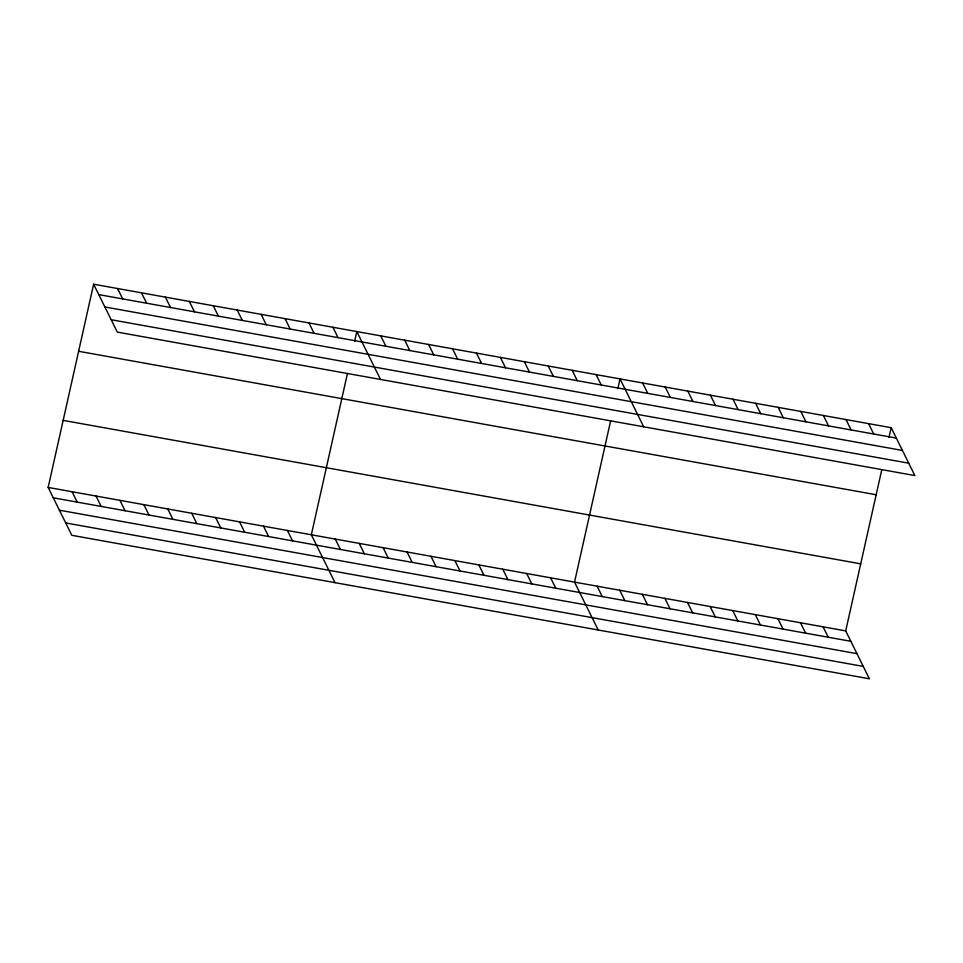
<?xml version="1.0" encoding="UTF-8"?>
<svg xmlns="http://www.w3.org/2000/svg" width="963" height="963" viewBox="0 0 963 963"><rect width="100%" height="100%" fill="white"/><g stroke="black" fill="none" stroke-linecap="round" stroke-linejoin="round"><path stroke-width="1.44" d="M881.807 469.607L845.707 630.897L869.372 678.783L71.816 535.308L48.15 487.434L93.628 284.217L891.184 427.692L914.85 475.566L117.293 332.103L93.628 284.217M347.438 373.475L311.338 534.778L335.004 582.651M354.637 341.347L356.828 331.561L380.493 379.446M610.638 420.819L574.538 582.121L598.204 630.007M617.825 388.691L620.016 378.904L643.681 426.79M888.993 437.467L891.184 427.692M98.768 294.606L896.324 438.081M104.883 306.98L902.439 450.455M111.178 319.728L908.735 463.191M78.617 351.278L876.174 494.753M63.161 420.374L860.717 563.837M48.15 487.434L845.707 630.897M53.29 497.823L850.835 641.286M59.405 510.197L856.95 653.66M65.701 522.945L863.257 666.408M868.59 423.624L873.718 434.012M845.995 419.555L851.123 429.943M823.389 415.498L828.529 425.887M800.795 411.43L805.935 421.818M778.2 407.361L783.328 417.749M755.606 403.304L760.734 413.693M732.999 399.236L738.14 409.624M710.405 395.167L715.545 405.555M823.112 626.841L828.24 637.229M687.811 391.098L692.939 401.487M800.506 622.772L805.646 633.16M665.216 387.042L670.344 397.43M777.911 618.703L783.051 629.092M642.61 382.973L647.75 393.361M755.317 614.647L760.445 625.035M732.723 610.578L737.851 620.966M596.097 374.607L601.225 384.995M710.116 606.509L715.256 616.898M687.522 602.453L692.662 612.841M572.166 370.298L577.294 380.686M664.927 598.384L670.055 608.772M548.236 366L553.376 376.389M642.333 594.315L647.461 604.704M524.305 361.691L529.445 372.079M619.727 590.247L624.867 600.635M500.387 357.393L505.515 367.782M597.132 586.19L602.272 596.579M476.456 353.084L481.596 363.472M452.526 348.775L457.666 359.163M550.607 577.812L555.747 588.212M428.607 344.477L433.735 354.866M526.689 573.515L531.817 583.903M404.677 340.168L409.817 350.556M502.758 569.205L507.886 579.594M380.746 335.87L385.886 346.259M478.828 564.908L483.968 575.296M454.897 560.598L460.037 570.987M332.897 327.264L338.037 337.652M430.979 556.301L436.107 566.689M308.967 322.954L314.107 333.342M407.048 551.992L412.188 562.38M285.048 318.657L290.176 329.045M383.118 547.694L388.258 558.083M261.117 314.347L266.257 324.736M359.199 543.385L364.327 553.773M237.187 310.038L242.327 320.426M335.268 539.075L340.408 549.464M213.268 305.74L218.396 316.129M189.338 301.431L194.478 311.819M287.419 530.469L292.547 540.857M165.407 297.134L170.547 307.522M263.489 526.171L268.629 536.56M141.489 292.824L146.617 303.213M239.558 521.862L244.698 532.25M117.558 288.527L122.698 298.915M215.64 517.564L220.768 527.953M191.709 513.255L196.849 523.643M167.779 508.958L172.919 519.346M143.86 504.648L148.988 515.036M119.93 500.339L125.07 510.727M95.999 496.041L101.139 506.43M72.081 491.732L77.209 502.12"/></g></svg>
